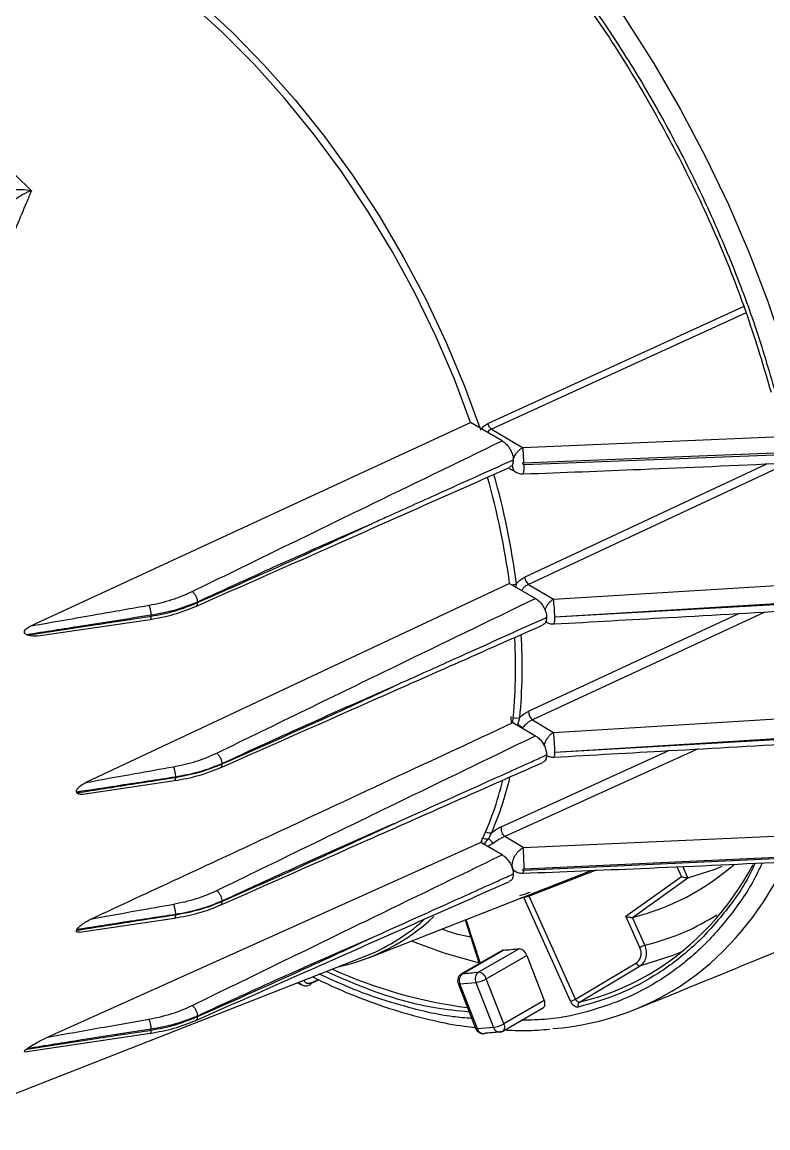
# Model space of a CAD drawing. Extents: x 2 to 136, y 1 to 99.
# Drawn here: x 8.826 to 11.686, y 6.844 to 11.088 of the extents above; entities that cross this region are included whole.
import ezdxf

# ---------------------------------------------------------------- set-up
doc = ezdxf.new("R2010")
doc.units = 0
doc.header["$MEASUREMENT"] = 0
doc.layers.add('OBJECT', color=7, linetype='CONTINUOUS')

msp = doc.modelspace()

# ---------------------------------------------------------------- linework, layer by layer
at = {"layer": 'OBJECT'}
for p, q in [((10.6125, 9.548), (11.5928, 9.9966)), ((11.6022, 9.9724), (10.6261, 9.5264)), ((8.8588, 8.7706), (10.5458, 9.5511)), ((10.6669, 9.4812), (10.5458, 9.5511)), ((10.6261, 9.5264), (10.7454, 9.4552)), ((10.7454, 9.4552), (11.7396, 9.4974)), ((10.7454, 9.4552), (10.7454, 9.4551)), ((10.7487, 9.3968), (11.7436, 9.436)), ((10.7507, 9.3903), (11.7454, 9.4285)), ((10.7095, 9.4077), (10.7095, 9.4075)), ((10.7531, 8.9582), (11.6822, 9.3927)), ((11.7616, 9.3948), (10.7682, 8.9303)), ((10.6904, 9.377), (10.7206, 9.3604)), ((10.6956, 8.9339), (9.0706, 8.1699)), ((10.6956, 8.9339), (10.7947, 8.8766)), ((10.721, 8.9192), (10.7221, 8.9332)), ((10.7682, 8.9303), (10.8634, 8.8735)), ((10.8634, 8.8735), (11.8322, 8.9326)), ((9.4982, 8.8624), (9.4982, 8.8601)), ((10.8686, 8.8056), (11.8375, 8.8638)), ((11.838, 8.859), (10.8687, 8.805)), ((8.8862, 8.7327), (9.3168, 8.796)), ((9.3197, 8.8118), (9.3197, 8.808)), ((10.7681, 8.4434), (11.5752, 8.8184)), ((11.6739, 8.8241), (10.7834, 8.41)), ((10.8383, 8.7847), (10.8337, 8.7879)), ((10.8339, 8.787), (10.8381, 8.7847)), ((10.8374, 8.8031), (10.8374, 8.8029)), ((10.7272, 8.3914), (10.7349, 8.4197)), ((10.7834, 8.41), (10.8635, 8.3622)), ((10.8635, 8.3622), (11.8326, 8.4211)), ((10.7076, 8.3995), (10.7947, 8.3491)), ((11.8375, 8.3412), (10.8686, 8.2853)), ((10.8687, 8.2859), (11.838, 8.3456)), ((10.6632, 8.0002), (11.3066, 8.2921)), ((11.4182, 8.2985), (10.6774, 7.9621)), ((9.5921, 8.2419), (9.5921, 8.2408)), ((10.8374, 8.2754), (10.8374, 8.2756)), ((9.059, 8.1247), (9.4107, 8.1771)), ((9.4137, 8.1905), (9.4137, 8.1895)), ((10.5852, 7.9394), (8.9237, 7.1925)), ((10.6669, 7.8922), (10.5852, 7.9394)), ((10.5877, 7.9379), (10.5916, 7.957)), ((10.614, 7.9538), (10.6275, 7.9784)), ((10.7473, 7.9203), (10.6774, 7.9621)), ((10.7473, 7.9203), (11.7412, 7.9645)), ((11.7436, 7.8775), (10.7485, 7.8324)), ((11.7454, 7.8829), (10.7507, 7.8367)), ((10.1575, 7.4985), (11.0086, 7.8322)), ((10.704, 7.8161), (10.7095, 7.8185)), ((10.7075, 7.8339), (10.7208, 7.8266)), ((10.7095, 7.8185), (10.7095, 7.8187)), ((11.0273, 7.833), (10.7709, 7.733)), ((11.3545, 7.8088), (11.3376, 7.8463)), ((11.3791, 7.8043), (11.3598, 7.8473)), ((11.1416, 7.6566), (11.3545, 7.8088)), ((11.1665, 7.6522), (11.3794, 7.8044)), ((11.3794, 7.8044), (11.3791, 7.8043)), ((10.7504, 7.7283), (10.7389, 7.7265)), ((10.7492, 7.7305), (10.7504, 7.7283)), ((10.9291, 7.3304), (10.7504, 7.7283)), ((10.9481, 7.3384), (10.7709, 7.733)), ((9.5921, 7.7133), (9.5921, 7.7144)), ((9.0451, 7.5951), (9.4107, 7.6496)), ((9.4137, 7.6621), (9.4137, 7.663)), ((10.5244, 7.6424), (10.5793, 7.4748)), ((10.5272, 7.6435), (10.582, 7.4763)), ((11.1954, 7.5369), (11.1416, 7.6566)), ((11.1665, 7.6522), (11.1662, 7.6521)), ((11.2144, 7.5449), (11.1662, 7.6521)), ((10.6665, 7.5251), (10.511, 7.4353)), ((10.5157, 7.4367), (10.6713, 7.5265)), ((10.7318, 7.5319), (10.5762, 7.4421)), ((8.462, 6.844), (10.135, 7.5001)), ((10.6056, 7.4165), (10.7611, 7.5063)), ((10.7611, 7.5063), (10.8283, 7.3331)), ((10.9481, 7.3384), (11.1817, 7.478)), ((11.2183, 7.4721), (11.1964, 7.4665)), ((10.963, 7.3269), (11.1964, 7.4665)), ((9.9334, 7.3986), (9.9639, 7.4123)), ((9.9339, 7.4005), (9.9618, 7.4133)), ((10.498, 7.3985), (10.5652, 7.2253)), ((10.5047, 7.3971), (10.566, 7.4026)), ((10.5719, 7.2239), (10.5047, 7.3971)), ((10.566, 7.4026), (10.6332, 7.2294)), ((10.6727, 7.2433), (10.6056, 7.4165)), ((10.6694, 7.2157), (10.8249, 7.3055)), ((10.8283, 7.3331), (10.6727, 7.2433)), ((9.4982, 7.2711), (9.4982, 7.2734)), ((9.3197, 7.219), (9.3197, 7.2228)), ((10.5654, 7.2254), (10.5672, 7.2212)), ((10.6332, 7.2294), (10.5719, 7.2239)), ((8.8367, 7.1365), (9.3168, 7.207))]:
    msp.add_line(p, q, dxfattribs=at)
at = {"layer": 'OBJECT', "flags": 128}
for points in [[(9.9433, 12.3336), (10.0874, 12.2336), (10.2303, 12.123), (10.3712, 12.0025), (10.5094, 11.8724), (10.6443, 11.7335), (10.7753, 11.5864), (10.9018, 11.4318), (11.0232, 11.2703), (11.139, 11.1028), (11.2485, 10.93), (11.3513, 10.7528), (11.4469, 10.5718), (11.5349, 10.3881), (11.6148, 10.2023), (11.6863, 10.0155), (11.749, 9.8285), (11.8027, 9.642)], [(10.5458, 9.5511), (10.4835, 9.7177), (10.4125, 9.8833), (10.3332, 10.0467), (10.246, 10.2071), (10.1517, 10.3634), (10.0506, 10.5146), (9.9435, 10.6598), (9.8311, 10.798), (9.7139, 10.9285), (9.5929, 11.0503), (9.4687, 11.1628), (9.342, 11.2652), (9.2138, 11.3569), (9.0848, 11.4372), (8.9557, 11.5058), (8.8275, 11.5622), (8.7009, 11.606)], [(9.25, 11.3637), (9.3796, 11.2693), (9.5075, 11.164), (9.6327, 11.0486), (9.7546, 10.9238), (9.8724, 10.7903), (9.9852, 10.6491), (10.0925, 10.501), (10.1935, 10.3469), (10.2876, 10.1878), (10.3742, 10.0248), (10.4527, 9.8588), (10.5226, 9.6909), (10.5807, 9.5309)], [(7.8116, 11.071), (7.9401, 11.0404), (8.0714, 10.9951), (8.2045, 10.9354), (8.3384, 10.8619), (8.4721, 10.775), (8.6045, 10.6755), (8.7347, 10.564), (8.8617, 10.4415)], [(10.8374, 8.8031), (10.8343, 8.8017), (10.8319, 8.8005)], [(10.7272, 8.3914), (10.7243, 8.3907), (10.7232, 8.3904)], [(11.3794, 7.8044), (11.4833, 7.8372), (11.5111, 7.8482)], [(10.318, 7.5614), (10.4435, 7.5159), (10.5784, 7.4776)], [(10.6713, 7.5265), (10.6678, 7.5257), (10.6665, 7.5251)], [(11.3556, 7.5198), (11.3178, 7.5044), (11.2183, 7.4721)], [(10.5109, 7.4353), (10.5122, 7.4359), (10.5157, 7.4367)], [(10.5047, 7.3971), (10.5016, 7.397), (10.4993, 7.3974), (10.4981, 7.3982), (10.498, 7.3985)], [(10.8249, 7.3055), (10.8269, 7.307), (10.8291, 7.3098), (10.8305, 7.3135), (10.8311, 7.3178), (10.831, 7.3226), (10.83, 7.3278), (10.8283, 7.3331)], [(10.5652, 7.2253), (10.5653, 7.2251), (10.5665, 7.2242), (10.5687, 7.2238), (10.5719, 7.2239)], [(10.6727, 7.2433), (10.6744, 7.238), (10.6754, 7.2328), (10.6755, 7.228), (10.6749, 7.2237), (10.6735, 7.22), (10.6714, 7.2172), (10.6694, 7.2157)], [(10.5949, 7.2062), (10.5991, 7.2069), (10.6034, 7.2088)], [(10.6653, 7.2143), (10.661, 7.2125), (10.6578, 7.2118)]]:
    msp.add_lwpolyline(points, dxfattribs=at)
at = {"layer": 'OBJECT'}
for centre, radius, start, end in [((10.6509, 9.3772), 0.1006, 346.9405, 7.4854), ((7.6529, 8.5161), 3.0712, 7.818, 15.5811), ((7.6798, 8.524), 3.0696, 7.6614, 15.6555), ((10.7974, 8.9642), 0.0447, 187.7073, 229.2907), ((10.7022, 8.9773), 0.0483, 272.1847, 294.2793), ((10.3507, 8.7997), 0.5179, 0.6564, 8.1948), ((10.8159, 8.7962), 0.0535, 340.4959, 9.4051), ((8.6005, 8.6113), 2.1177, 354.2585, 3.0262), ((8.599, 8.6158), 2.1448, 354.755, 3.2513), ((10.7215, 8.4533), 0.0362, 250.7148, 291.7236), ((10.8117, 8.4432), 0.0436, 179.7194, 229.5404), ((10.6732, 8.2942), 0.1112, 49.76, 60.9517), ((10.3479, 8.2884), 0.5209, 359.7271, 8.1509), ((10.8361, 8.2802), 0.033, 336.6542, 8.9238), ((9.4307, 8.48), 1.2748, 334.9054, 346.3104), ((9.4131, 8.4952), 1.3197, 336.9488, 346.5742), ((10.6178, 8.0057), 0.029, 240.9132, 289.5658), ((10.7035, 7.9936), 0.0409, 170.6275, 230.212), ((10.6081, 7.9931), 0.0398, 247.7538, 278.5095), ((10.5661, 7.8883), 0.0812, 35.6015, 53.8204), ((9.9906, 7.8482), 0.7602, 359.1328, 5.4433), ((10.9487, 8.5455), 0.9195, 283.7028, 311.3755), ((10.684, 8.3494), 1.0668, 301.8072, 332.3732), ((10.6878, 8.3559), 1.1738, 308.0178, 335.0356), ((10.7933, 7.7406), 0.0236, 184.8995, 198.7454), ((9.8683, 8.2319), 0.7883, 282.4018, 312.9394), ((9.852, 8.2222), 0.7755, 291.4046, 311.4728), ((10.6066, 8.5913), 1.0668, 273.4766, 276.7422), ((10.7272, 7.497), 0.0352, 15.1926, 82.4241), ((11.2372, 7.4637), 0.0843, 105.7214, 119.7685), ((11.1975, 7.4831), 0.0166, 197.5508, 266.217), ((10.7723, 9.1235), 1.8333, 245.6377, 262.5302), ((10.535, 7.41), 0.0329, 125.9471, 203.143), ((10.451, 8.5015), 1.0668, 273.4766, 276.7422), ((10.5952, 7.4161), 0.0322, 126.0933, 204.8037), ((10.5716, 7.4072), 0.0352, 15.1926, 82.4241), ((10.7814, 8.2731), 1.0512, 274.3397, 306.7761), ((10.7349, 8.2887), 0.9885, 283.3454, 301.1538), ((9.9254, 7.4008), 0.00858, 298.2067, 358.0418), ((10.5485, 7.5157), 0.1145, 278.7777, 299.8913), ((10.9063, 7.4116), 0.0843, 285.7217, 299.7682), ((10.9724, 7.3146), 0.0155, 127.3348, 207.8951), ((10.5949, 7.23), 0.0237, 194.735, 270.1327), ((10.6157, 7.3426), 0.1145, 278.7777, 299.8913), ((10.6571, 7.237), 0.0251, 197.5417, 271.4628), ((10.5304, 8.3744), 1.1679, 273.5854, 276.6335)]:
    msp.add_arc(centre, radius, start, end, dxfattribs=at)
for centre, major_axis, start_param, end_param in [((6.081, 7.5144), (3.3577, 0.6226), 0.533221, 0.534349), ((5.8174, 7.37), (3.2718, 0.6067), 0.120597, 0.122548), ((5.8174, 7.37), (3.2718, 0.6067), 6.012015, 6.013966), ((6.081, 7.5144), (3.3577, 0.6226), 5.600214, 5.601342)]:
    msp.add_ellipse(centre, major_axis=major_axis, ratio=0.401488, start_param=start_param, end_param=end_param, dxfattribs=at)
for points, knots in [([(9.9077, 12.2619), (9.9714, 12.2181), (10.0997, 12.1299), (10.2904, 11.9723), (10.4799, 11.7952), (10.6654, 11.5981), (10.8443, 11.3833), (11.0136, 11.154), (11.171, 10.9131), (11.3143, 10.6639), (11.4418, 10.4105), (11.5518, 10.1564), (11.6455, 9.9047), (11.6937, 9.7388), (11.7176, 9.6566)], [0, 0, 0, 0, 0.0803207, 0.16194, 0.244772, 0.3293776, 0.4144874, 0.5, 0.5855181, 0.670628, 0.755228, 0.8380655, 0.919682, 1, 1, 1, 1]), ([(10.8333, 11.3686), (10.8971, 11.284), (11.0252, 11.114), (11.199, 10.8392), (11.3567, 10.5532), (11.494, 10.2593), (11.6108, 9.9627), (11.6692, 9.7661), (11.6982, 9.6681)], [0, 0, 0, 0, 0.165461, 0.332207, 0.5, 0.667784, 0.834534, 1, 1, 1, 1]), ([(8.8617, 10.4415), (8.8552, 10.4263), (8.836, 10.3811), (8.7662, 10.2143), (8.6535, 9.9332), (8.5065, 9.5413), (8.4142, 9.2613), (8.3681, 9.1213)], [0, 0, 0, 0, 0.037504, 0.111461, 0.407416, 0.703808, 1, 1, 1, 1]), ([(8.7622, 10.4304), (8.7644, 10.4326), (8.7691, 10.4375), (8.7797, 10.4416), (8.7967, 10.4456), (8.8237, 10.4472), (8.8483, 10.4442), (8.8615, 10.4415), (8.8617, 10.4415)], [0, 0, 0, 0, 0.125199, 0.269787, 0.35945, 0.646929, 0.996074, 1, 1, 1, 1]), ([(8.8617, 10.4415), (8.8615, 10.4414), (8.85, 10.437), (8.8284, 10.427), (8.8045, 10.4117), (8.7896, 10.3994), (8.7802, 10.3902), (8.7761, 10.3836), (8.7741, 10.3805)], [0, 0, 0, 0, 0.0039787, 0.3545043, 0.6418804, 0.732153, 0.8751845, 1, 1, 1, 1]), ([(10.5836, 9.5222), (10.5877, 9.5277), (10.5958, 9.5387), (10.6069, 9.5449), (10.6125, 9.548)], [0, 0, 0, 0, 0.498431, 1, 1, 1, 1]), ([(10.6261, 9.5264), (10.6226, 9.5247), (10.6166, 9.5217), (10.6121, 9.5163), (10.6101, 9.5139)], [0, 0, 0, 0, 0.5705, 1, 1, 1, 1]), ([(10.6261, 9.5264), (10.6247, 9.5276), (10.6219, 9.5301), (10.618, 9.5354), (10.6147, 9.5416), (10.6132, 9.5459), (10.6125, 9.548)], [0, 0, 0, 0, 0.245159, 0.499986, 0.754817, 1, 1, 1, 1]), ([(9.4781, 8.9028), (9.6997, 9.011), (10.0956, 9.2041), (10.4923, 9.3965), (10.6669, 9.4812)], [0, 0, 0, 0, 0.560008, 1, 1, 1, 1]), ([(10.6669, 9.4812), (10.6717, 9.4779), (10.6814, 9.4712), (10.6942, 9.4552), (10.7039, 9.4371), (10.7088, 9.4205), (10.7093, 9.4113), (10.7095, 9.4077)], [0, 0, 0, 0, 0.217203, 0.434333, 0.650165, 0.864389, 1, 1, 1, 1]), ([(10.7086, 9.4074), (10.711, 9.4139), (10.7158, 9.4265), (10.7268, 9.4406), (10.7368, 9.4499), (10.7425, 9.4533), (10.7454, 9.4551)], [0, 0, 0, 0, 0.327569, 0.64186, 0.815611, 1, 1, 1, 1]), ([(10.7454, 9.4551), (10.7458, 9.4507), (10.7466, 9.4422), (10.7476, 9.4255), (10.7483, 9.41), (10.7486, 9.4009), (10.7487, 9.3968)], [0, 0, 0, 0, 0.295101, 0.569756, 0.806961, 1, 1, 1, 1]), ([(10.704, 9.4051), (10.7036, 9.4049), (10.6092, 9.3623), (10.4475, 9.2895), (10.2695, 9.2091), (10.185, 9.171), (10.1676, 9.1632), (10.1671, 9.1629)], [0, 0, 0, 0, 0.002464, 0.527441, 0.903158, 0.997088, 1, 1, 1, 1]), ([(10.7095, 9.4075), (10.7091, 9.4029), (10.7083, 9.3932), (10.7029, 9.3833), (10.697, 9.3808), (10.6947, 9.3798)], [0, 0, 0, 0, 0.34784, 0.742005, 1, 1, 1, 1]), ([(10.7095, 9.4077), (10.7085, 9.4072), (10.7067, 9.4063), (10.7048, 9.4055), (10.704, 9.4051)], [0, 0, 0, 0, 0.559993, 1, 1, 1, 1]), ([(10.704, 9.4051), (10.7051, 9.4055), (10.7069, 9.4063), (10.7087, 9.4071), (10.7095, 9.4075)], [0, 0, 0, 0, 0.5599937, 1, 1, 1, 1]), ([(10.7056, 9.3878), (10.7063, 9.3824), (10.7074, 9.3738), (10.7122, 9.3667), (10.7154, 9.3636), (10.7173, 9.3623), (10.7183, 9.3617), (10.7188, 9.3614), (10.7189, 9.3613)], [0, 0, 0, 0, 0.464823, 0.730673, 0.871917, 0.944596, 0.981447, 1, 1, 1, 1]), ([(10.7487, 9.3968), (10.7482, 9.3968), (10.7474, 9.3967), (10.7464, 9.3962), (10.7459, 9.3957), (10.7455, 9.3951), (10.7453, 9.3944), (10.7453, 9.3936), (10.7457, 9.3927), (10.7464, 9.3917), (10.7477, 9.3909), (10.7491, 9.3904), (10.7502, 9.3904), (10.7507, 9.3903)], [0, 0, 0, 0, 0.13574, 0.194591, 0.250843, 0.311563, 0.37511, 0.438068, 0.500883, 0.619799, 0.750938, 0.873701, 1, 1, 1, 1]), ([(10.7492, 9.3542), (10.8992, 9.3599), (11.2308, 9.3726), (11.5621, 9.3873), (11.7435, 9.3954)], [0, 0, 0, 0, 0.452475, 1, 1, 1, 1]), ([(9.4916, 8.8454), (9.6745, 8.9264), (10.0759, 9.1041), (10.4768, 9.2821), (10.695, 9.379)], [0, 0, 0, 0, 0.455752, 1, 1, 1, 1]), ([(10.7188, 9.3614), (10.721, 9.3603), (10.7255, 9.3581), (10.733, 9.3558), (10.7411, 9.3543), (10.7464, 9.3542), (10.7492, 9.3542)], [0, 0, 0, 0, 0.247422, 0.487124, 0.732383, 1, 1, 1, 1]), ([(10.1671, 9.1629), (10.0422, 9.1081), (9.8192, 9.0103), (9.5963, 8.9076), (9.4982, 8.8624)], [0, 0, 0, 0, 0.560063, 1, 1, 1, 1]), ([(9.4982, 8.8601), (9.623, 8.9154), (9.846, 9.0142), (10.069, 9.1175), (10.1671, 9.1629)], [0, 0, 0, 0, 0.559938, 1, 1, 1, 1]), ([(10.7221, 8.9332), (10.7268, 8.9385), (10.7362, 8.949), (10.7474, 8.9551), (10.7531, 8.9582)], [0, 0, 0, 0, 0.500343, 1, 1, 1, 1]), ([(10.7682, 8.9303), (10.7648, 8.9286), (10.758, 8.9252), (10.7488, 8.9172), (10.7441, 8.9105), (10.7417, 8.9072)], [0, 0, 0, 0, 0.341131, 0.672052, 1, 1, 1, 1]), ([(9.3121, 8.85), (9.3421, 8.8564), (9.4018, 8.8692), (9.4527, 8.8916), (9.4781, 8.9028)], [0, 0, 0, 0, 0.501102, 1, 1, 1, 1]), ([(9.4781, 8.9028), (9.4805, 8.9007), (9.4844, 8.8973), (9.489, 8.8907), (9.4922, 8.885), (9.4948, 8.879), (9.4974, 8.8711), (9.4978, 8.8658), (9.4982, 8.8624)], [0, 0, 0, 0, 0.239487, 0.368379, 0.5, 0.631622, 0.760513, 1, 1, 1, 1]), ([(9.572, 8.2824), (9.8, 8.3935), (10.2072, 8.5919), (10.6152, 8.7896), (10.7947, 8.8766)], [0, 0, 0, 0, 0.560008, 1, 1, 1, 1]), ([(10.7947, 8.8766), (10.7996, 8.8733), (10.8092, 8.8666), (10.8221, 8.8506), (10.8317, 8.8325), (10.8367, 8.8159), (10.8372, 8.8067), (10.8374, 8.8031)], [0, 0, 0, 0, 0.217202, 0.434334, 0.650167, 0.86439, 1, 1, 1, 1]), ([(10.8313, 8.8316), (10.8325, 8.8351), (10.8347, 8.8418), (10.8405, 8.8513), (10.8471, 8.8599), (10.8549, 8.8678), (10.8605, 8.8716), (10.8634, 8.8735)], [0, 0, 0, 0, 0.199759, 0.385813, 0.581211, 0.78594, 1, 1, 1, 1]), ([(8.8588, 8.7706), (8.9434, 8.7856), (9.0944, 8.8123), (9.2456, 8.8385), (9.3121, 8.85)], [0, 0, 0, 0, 0.560013, 1, 1, 1, 1]), ([(9.3121, 8.85), (9.3131, 8.8477), (9.3145, 8.8442), (9.3162, 8.8378), (9.3174, 8.8324), (9.3184, 8.8267), (9.3194, 8.8195), (9.3196, 8.8148), (9.3197, 8.8118)], [0, 0, 0, 0, 0.239573, 0.368438, 0.5, 0.631561, 0.760421, 1, 1, 1, 1]), ([(9.3164, 8.7959), (9.3477, 8.8016), (9.4102, 8.8129), (9.4642, 8.8345), (9.4912, 8.8452)], [0, 0, 0, 0, 0.499768, 1, 1, 1, 1]), ([(9.4982, 8.8624), (9.4707, 8.8513), (9.4157, 8.8292), (9.3517, 8.8176), (9.3197, 8.8118)], [0, 0, 0, 0, 0.499959, 1, 1, 1, 1]), ([(9.3197, 8.808), (9.3517, 8.8141), (9.4157, 8.8263), (9.4707, 8.8488), (9.4982, 8.8601)], [0, 0, 0, 0, 0.500041, 1, 1, 1, 1]), ([(9.4982, 8.8601), (9.4978, 8.8569), (9.4974, 8.8521), (9.4948, 8.8479), (9.493, 8.846), (9.4917, 8.8456), (9.4915, 8.8455)], [0, 0, 0, 0, 0.457536, 0.703791, 0.955244, 1, 1, 1, 1]), ([(10.8664, 8.7783), (11.0126, 8.7866), (11.3356, 8.8048), (11.6587, 8.8232), (11.8356, 8.8333)], [0, 0, 0, 0, 0.452472, 1, 1, 1, 1]), ([(9.3197, 8.8118), (9.2308, 8.7977), (9.072, 8.7727), (8.9132, 8.7477), (8.8434, 8.7368)], [0, 0, 0, 0, 0.559998, 1, 1, 1, 1]), ([(8.8455, 8.7358), (8.9341, 8.7493), (9.0921, 8.7732), (9.2502, 8.7974), (9.3197, 8.808)], [0, 0, 0, 0, 0.559997, 1, 1, 1, 1]), ([(9.3197, 8.808), (9.3196, 8.8053), (9.3194, 8.8012), (9.3184, 8.7979), (9.3176, 8.7964), (9.317, 8.7962), (9.3168, 8.7961)], [0, 0, 0, 0, 0.428103, 0.658373, 0.893458, 1, 1, 1, 1]), ([(10.8319, 8.8005), (10.8315, 8.8003), (10.7223, 8.7511), (10.5458, 8.6715), (10.353, 8.5845), (10.2684, 8.5464), (10.2511, 8.5386), (10.2505, 8.5383)], [0, 0, 0, 0, 0.002274, 0.563506, 0.91051, 0.997261, 1, 1, 1, 1]), ([(10.8374, 8.8029), (10.837, 8.7983), (10.8362, 8.7886), (10.8308, 8.7787), (10.8249, 8.7762), (10.8225, 8.7752)], [0, 0, 0, 0, 0.347845, 0.742003, 1, 1, 1, 1]), ([(10.8319, 8.8005), (10.8329, 8.801), (10.8348, 8.8018), (10.8366, 8.8026), (10.8374, 8.8029)], [0, 0, 0, 0, 0.560052, 1, 1, 1, 1]), ([(10.8687, 8.805), (10.8686, 8.805), (10.8685, 8.805), (10.8684, 8.805), (10.8683, 8.8051), (10.8682, 8.8051), (10.8682, 8.8052), (10.8682, 8.8053), (10.8682, 8.8054), (10.8682, 8.8054), (10.8683, 8.8055), (10.8684, 8.8055), (10.8685, 8.8056), (10.8686, 8.8056), (10.8686, 8.8056)], [0, 0, 0, 0, 0.14846, 0.270216, 0.325866, 0.380992, 0.499258, 0.560332, 0.615032, 0.666467, 0.718978, 0.77612, 0.84064, 1, 1, 1, 1]), ([(8.8434, 8.7368), (8.8418, 8.7376), (8.8391, 8.7389), (8.8362, 8.7417), (8.8347, 8.7446), (8.8342, 8.7474), (8.8347, 8.7506), (8.8367, 8.7548), (8.8442, 8.7632), (8.8525, 8.7674), (8.8588, 8.7706)], [0, 0, 0, 0, 0.113357, 0.188715, 0.241995, 0.295661, 0.342487, 0.417956, 0.560436, 1, 1, 1, 1]), ([(9.5855, 8.2262), (9.7736, 8.3094), (10.1863, 8.492), (10.5985, 8.6749), (10.8229, 8.7745)], [0, 0, 0, 0, 0.455736, 1, 1, 1, 1]), ([(10.8382, 8.7846), (10.8406, 8.7835), (10.8452, 8.7813), (10.8527, 8.7792), (10.8602, 8.7781), (10.8646, 8.7784), (10.8668, 8.7786)], [0, 0, 0, 0, 0.255132, 0.495449, 0.73852, 1, 1, 1, 1]), ([(8.8862, 8.7326), (8.8796, 8.7319), (8.8659, 8.7305), (8.8525, 8.734), (8.8455, 8.7358)], [0, 0, 0, 0, 0.4813749, 1, 1, 1, 1]), ([(11.1756, 7.2986), (11.3618, 7.3741), (11.7495, 7.5311), (12.3343, 7.7844), (12.9306, 8.0553), (13.5084, 8.3303), (13.8848, 8.5205), (14.0659, 8.612)], [0, 0, 0, 0, 0.1902424, 0.3962076, 0.6023972, 0.8087754, 1, 1, 1, 1]), ([(10.2505, 8.5383), (10.1276, 8.4843), (9.9082, 8.3877), (9.6887, 8.2865), (9.5921, 8.2419)], [0, 0, 0, 0, 0.560059, 1, 1, 1, 1]), ([(9.5921, 8.2408), (9.715, 8.2952), (9.9345, 8.3923), (10.154, 8.4937), (10.2505, 8.5383)], [0, 0, 0, 0, 0.559941, 1, 1, 1, 1]), ([(10.7039, 8.3984), (10.7033, 8.4013), (10.7014, 8.41), (10.7017, 8.4177), (10.7019, 8.4229)], [0, 0, 0, 0, 0.32838, 1, 1, 1, 1]), ([(10.7349, 8.4197), (10.7402, 8.4246), (10.7508, 8.4343), (10.7624, 8.4404), (10.7681, 8.4434)], [0, 0, 0, 0, 0.500466, 1, 1, 1, 1]), ([(10.7834, 8.41), (10.7801, 8.4085), (10.773, 8.4052), (10.7635, 8.3983), (10.7536, 8.3897), (10.7483, 8.3831), (10.745, 8.3791)], [0, 0, 0, 0, 0.233726, 0.500421, 0.69251, 1, 1, 1, 1]), ([(9.0897, 7.6457), (9.3149, 7.7505), (9.8543, 8.0016), (10.3935, 8.253), (10.7076, 8.3995)], [0, 0, 0, 0, 0.417435, 1, 1, 1, 1]), ([(10.828, 8.3109), (10.8296, 8.3164), (10.8322, 8.3252), (10.8387, 8.3372), (10.8455, 8.3468), (10.8539, 8.3558), (10.8602, 8.36), (10.8635, 8.3622)], [0, 0, 0, 0, 0.270024, 0.430388, 0.605515, 0.795389, 1, 1, 1, 1]), ([(9.572, 7.7549), (9.8, 7.866), (10.2072, 8.0644), (10.6152, 8.2621), (10.7947, 8.3491)], [0, 0, 0, 0, 0.560008, 1, 1, 1, 1]), ([(10.7947, 8.3491), (10.7989, 8.3463), (10.8079, 8.3402), (10.8205, 8.3255), (10.8306, 8.3076), (10.8365, 8.2901), (10.8371, 8.28), (10.8374, 8.2756)], [0, 0, 0, 0, 0.1876001, 0.4047628, 0.6207737, 0.8351753, 1, 1, 1, 1]), ([(10.8663, 8.2671), (11.0125, 8.2754), (11.3355, 8.2937), (11.6584, 8.3122), (11.8352, 8.3223)], [0, 0, 0, 0, 0.452489, 1, 1, 1, 1]), ([(9.4058, 8.2301), (9.4357, 8.2364), (9.4955, 8.249), (9.5465, 8.2713), (9.572, 8.2824)], [0, 0, 0, 0, 0.5007266, 1, 1, 1, 1]), ([(9.572, 8.2824), (9.5745, 8.2802), (9.5783, 8.2768), (9.583, 8.2702), (9.5862, 8.2646), (9.5888, 8.2585), (9.5913, 8.2507), (9.5918, 8.2454), (9.5921, 8.2419)], [0, 0, 0, 0, 0.239486, 0.36838, 0.499997, 0.631619, 0.760514, 1, 1, 1, 1]), ([(10.8686, 8.2853), (10.8686, 8.2853), (10.8685, 8.2853), (10.8684, 8.2854), (10.8683, 8.2854), (10.8683, 8.2854), (10.8682, 8.2855), (10.8682, 8.2855), (10.8682, 8.2856), (10.8682, 8.2857), (10.8683, 8.2858), (10.8684, 8.2858), (10.8685, 8.2859), (10.8686, 8.2859), (10.8687, 8.2859)], [0, 0, 0, 0, 0.156114, 0.220098, 0.277037, 0.329652, 0.38159, 0.436517, 0.497311, 0.615066, 0.669946, 0.725272, 0.848175, 1, 1, 1, 1]), ([(9.5921, 8.2419), (9.5646, 8.2307), (9.5096, 8.2084), (9.4457, 8.1964), (9.4137, 8.1905)], [0, 0, 0, 0, 0.499957, 1, 1, 1, 1]), ([(9.4137, 8.1895), (9.4457, 8.1955), (9.5096, 8.2075), (9.5646, 8.2297), (9.5921, 8.2408)], [0, 0, 0, 0, 0.500043, 1, 1, 1, 1]), ([(9.5855, 7.6987), (9.7736, 7.7819), (10.1863, 7.9645), (10.5985, 8.1474), (10.8229, 8.247)], [0, 0, 0, 0, 0.455742, 1, 1, 1, 1]), ([(9.5921, 8.2408), (9.5918, 8.2377), (9.5913, 8.2329), (9.5887, 8.2287), (9.587, 8.2267), (9.5857, 8.2263), (9.5855, 8.2263)], [0, 0, 0, 0, 0.457534, 0.703778, 0.95524, 1, 1, 1, 1]), ([(10.2505, 8.0108), (10.2511, 8.0111), (10.3604, 8.0604), (10.5368, 8.14), (10.7297, 8.227), (10.8142, 8.2651), (10.8315, 8.2729), (10.8319, 8.273)], [0, 0, 0, 0, 0.002739, 0.563972, 0.910976, 0.997726, 1, 1, 1, 1]), ([(10.8374, 8.2754), (10.8369, 8.2703), (10.8359, 8.26), (10.8301, 8.2505), (10.8245, 8.2485), (10.8225, 8.2478)], [0, 0, 0, 0, 0.3944145, 0.7888389, 1, 1, 1, 1]), ([(10.8374, 8.2756), (10.8364, 8.2751), (10.8345, 8.2743), (10.8327, 8.2734), (10.8319, 8.273)], [0, 0, 0, 0, 0.559971, 1, 1, 1, 1]), ([(10.8319, 8.273), (10.8329, 8.2735), (10.8348, 8.2743), (10.8366, 8.2751), (10.8374, 8.2754)], [0, 0, 0, 0, 0.560052, 1, 1, 1, 1]), ([(10.838, 8.2735), (10.8405, 8.2723), (10.8453, 8.27), (10.8532, 8.268), (10.8606, 8.2669), (10.8646, 8.2671), (10.8666, 8.2672)], [0, 0, 0, 0, 0.282371, 0.530465, 0.762838, 1, 1, 1, 1]), ([(9.0706, 8.1699), (9.133, 8.1814), (9.2446, 8.2018), (9.3566, 8.2215), (9.4058, 8.2301)], [0, 0, 0, 0, 0.560034, 1, 1, 1, 1]), ([(9.4058, 8.2301), (9.4068, 8.2278), (9.4082, 8.2241), (9.41, 8.2174), (9.4113, 8.2118), (9.4123, 8.206), (9.4133, 8.1985), (9.4136, 8.1936), (9.4137, 8.1905)], [0, 0, 0, 0, 0.239579, 0.368437, 0.5, 0.631566, 0.760425, 1, 1, 1, 1]), ([(9.4103, 8.177), (9.4415, 8.1826), (9.5041, 8.1939), (9.5581, 8.2153), (9.5851, 8.226)], [0, 0, 0, 0, 0.499545, 1, 1, 1, 1]), ([(9.0349, 8.1327), (9.0346, 8.1335), (9.034, 8.1351), (9.0341, 8.1382), (9.0354, 8.1422), (9.0392, 8.1481), (9.0506, 8.1595), (9.0621, 8.1655), (9.0706, 8.1699)], [0, 0, 0, 0, 0.0523822, 0.1049407, 0.1663872, 0.2631577, 0.4574225, 1, 1, 1, 1]), ([(9.4137, 8.1905), (9.343, 8.1797), (9.2167, 8.1605), (9.0905, 8.1412), (9.0349, 8.1327)], [0, 0, 0, 0, 0.560003, 1, 1, 1, 1]), ([(9.0362, 8.1303), (9.1067, 8.1414), (9.2325, 8.1612), (9.3583, 8.1809), (9.4137, 8.1895)], [0, 0, 0, 0, 0.560005, 1, 1, 1, 1]), ([(9.4137, 8.1895), (9.4136, 8.1868), (9.4133, 8.1825), (9.4123, 8.1791), (9.4115, 8.1775), (9.4109, 8.1773), (9.4107, 8.1773)], [0, 0, 0, 0, 0.428171, 0.658463, 0.893592, 1, 1, 1, 1]), ([(9.059, 8.1246), (9.0583, 8.1245), (9.0525, 8.1234), (9.0452, 8.1241), (9.0384, 8.1271), (9.0368, 8.1294), (9.0362, 8.1303)], [0, 0, 0, 0, 0.08023, 0.672511, 0.866453, 1, 1, 1, 1]), ([(10.2505, 8.0108), (10.1276, 7.9568), (9.9082, 7.8602), (9.6887, 7.759), (9.5921, 7.7144)], [0, 0, 0, 0, 0.560059, 1, 1, 1, 1]), ([(9.5921, 7.7133), (9.715, 7.7677), (9.9345, 7.8648), (10.154, 7.9662), (10.2505, 8.0108)], [0, 0, 0, 0, 0.559941, 1, 1, 1, 1]), ([(10.6275, 7.9784), (10.6334, 7.9827), (10.6453, 7.9914), (10.6572, 7.9973), (10.6632, 8.0002)], [0, 0, 0, 0, 0.500681, 1, 1, 1, 1]), ([(10.5982, 7.9319), (10.602, 7.9379), (10.6062, 7.9446), (10.6133, 7.9529), (10.614, 7.9538)], [0, 0, 0, 0, 0.9001747, 1, 1, 1, 1]), ([(10.6774, 7.9621), (10.6737, 7.9605), (10.666, 7.9572), (10.6501, 7.9484), (10.6392, 7.9406), (10.6321, 7.9355)], [0, 0, 0, 0, 0.2417113, 0.5011668, 1, 1, 1, 1]), ([(10.6321, 7.9355), (10.6258, 7.9318), (10.6184, 7.9274), (10.6126, 7.9245), (10.6117, 7.9241)], [0, 0, 0, 0, 0.853646, 1, 1, 1, 1]), ([(10.7177, 7.8286), (10.7174, 7.8287), (10.7128, 7.8296), (10.7076, 7.8383), (10.7045, 7.8536), (10.7082, 7.873), (10.7176, 7.8923), (10.7313, 7.9097), (10.742, 7.9168), (10.7473, 7.9203)], [0, 0, 0, 0, 0.010388, 0.175104, 0.341093, 0.508363, 0.670751, 0.835427, 1, 1, 1, 1]), ([(9.4781, 7.3139), (9.6997, 7.422), (10.0956, 7.6151), (10.4923, 7.8075), (10.6669, 7.8922)], [0, 0, 0, 0, 0.560008, 1, 1, 1, 1]), ([(10.6669, 7.8922), (10.671, 7.8894), (10.68, 7.8833), (10.6926, 7.8686), (10.7027, 7.8507), (10.7086, 7.8332), (10.7092, 7.8231), (10.7095, 7.8187)], [0, 0, 0, 0, 0.187598, 0.404759, 0.620773, 0.835171, 1, 1, 1, 1]), ([(11.6637, 7.861), (11.6568, 7.8458), (11.6249, 7.7756), (11.5512, 7.6681), (11.4419, 7.5403), (11.3143, 7.4343), (11.171, 7.3503), (11.0133, 7.2921), (10.8696, 7.2601), (10.7751, 7.2579), (10.7411, 7.2571)], [0, 0, 0, 0, 0.039439, 0.181109, 0.324884, 0.471738, 0.619467, 0.767895, 0.916333, 1, 1, 1, 1]), ([(10.7472, 7.8215), (10.8973, 7.8275), (11.2291, 7.8408), (11.5605, 7.8562), (11.7419, 7.8646)], [0, 0, 0, 0, 0.4525278, 1, 1, 1, 1]), ([(11.6373, 7.8599), (11.6308, 7.8458), (11.5976, 7.7744), (11.5194, 7.666), (11.4032, 7.5374), (11.2691, 7.4347), (11.1219, 7.3548), (11.013, 7.3232), (10.9588, 7.3074)], [0, 0, 0, 0, 0.046962, 0.2374204, 0.4288322, 0.6202321, 0.8106965, 1, 1, 1, 1]), ([(10.1671, 7.5739), (10.1676, 7.5742), (10.2621, 7.6168), (10.4238, 7.6898), (10.6018, 7.77), (10.6863, 7.8081), (10.7036, 7.8159), (10.704, 7.8161)], [0, 0, 0, 0, 0.002912, 0.527889, 0.903607, 0.997536, 1, 1, 1, 1]), ([(10.7095, 7.8185), (10.709, 7.8133), (10.708, 7.8031), (10.7023, 7.7936), (10.6966, 7.7916), (10.6947, 7.7909)], [0, 0, 0, 0, 0.394419, 0.78884, 1, 1, 1, 1]), ([(10.7095, 7.8187), (10.7085, 7.8182), (10.7067, 7.8173), (10.7048, 7.8165), (10.704, 7.8161)], [0, 0, 0, 0, 0.559993, 1, 1, 1, 1]), ([(10.7174, 7.8285), (10.7202, 7.8272), (10.7255, 7.8247), (10.7341, 7.8227), (10.7419, 7.8216), (10.7459, 7.8216), (10.7478, 7.8216)], [0, 0, 0, 0, 0.3131704, 0.5694829, 0.7894647, 1, 1, 1, 1]), ([(10.7485, 7.8324), (10.748, 7.8324), (10.7472, 7.8325), (10.7463, 7.8327), (10.7458, 7.833), (10.7454, 7.8334), (10.7453, 7.8338), (10.7453, 7.8343), (10.7457, 7.8349), (10.7465, 7.8356), (10.7477, 7.8362), (10.7492, 7.8366), (10.7502, 7.8367), (10.7507, 7.8367)], [0, 0, 0, 0, 0.133104, 0.191566, 0.248259, 0.311432, 0.370763, 0.43233, 0.501556, 0.620735, 0.752086, 0.875604, 1, 1, 1, 1]), ([(10.7485, 7.8324), (10.7484, 7.8296), (10.7481, 7.824), (10.7476, 7.8208), (10.7473, 7.8217), (10.7472, 7.8218)], [0, 0, 0, 0, 0.465226, 0.954039, 1, 1, 1, 1]), ([(9.4916, 7.2564), (9.6745, 7.3374), (10.0759, 7.5151), (10.4768, 7.6931), (10.695, 7.79)], [0, 0, 0, 0, 0.4557568, 1, 1, 1, 1]), ([(11.3545, 7.8088), (11.3566, 7.808), (11.3605, 7.8067), (11.3663, 7.8053), (11.3708, 7.8045), (11.3742, 7.8042), (11.377, 7.8041), (11.3784, 7.8043), (11.3791, 7.8043)], [0, 0, 0, 0, 0.272374, 0.499457, 0.642326, 0.771708, 0.889924, 1, 1, 1, 1]), ([(9.4058, 7.7026), (9.4357, 7.7089), (9.4955, 7.7215), (9.5465, 7.7438), (9.572, 7.7549)], [0, 0, 0, 0, 0.5007266, 1, 1, 1, 1]), ([(9.572, 7.7549), (9.5745, 7.7527), (9.5783, 7.7494), (9.583, 7.7427), (9.5862, 7.7371), (9.5888, 7.731), (9.5913, 7.7232), (9.5918, 7.7179), (9.5921, 7.7144)], [0, 0, 0, 0, 0.239486, 0.368381, 0.500001, 0.631618, 0.760514, 1, 1, 1, 1]), ([(10.7351, 7.7364), (10.7377, 7.737), (10.7429, 7.7383), (10.7536, 7.7416), (10.7649, 7.7454), (10.7713, 7.7478), (10.7745, 7.749)], [0, 0, 0, 0, 0.249971, 0.499782, 0.749147, 1, 1, 1, 1]), ([(10.7709, 7.733), (10.7699, 7.7328), (10.7681, 7.7324), (10.7644, 7.7315), (10.7607, 7.7306), (10.7572, 7.7298), (10.7537, 7.729), (10.7517, 7.7286), (10.7504, 7.7283)], [0, 0, 0, 0, 0.149135, 0.282367, 0.500461, 0.63062, 0.757329, 1, 1, 1, 1]), ([(9.0897, 7.6457), (9.1486, 7.6565), (9.2538, 7.6759), (9.3594, 7.6945), (9.4058, 7.7026)], [0, 0, 0, 0, 0.560038, 1, 1, 1, 1]), ([(9.4058, 7.7026), (9.4068, 7.7003), (9.4082, 7.6966), (9.41, 7.69), (9.4113, 7.6843), (9.4123, 7.6785), (9.4133, 7.671), (9.4136, 7.6662), (9.4137, 7.663)], [0, 0, 0, 0, 0.239578, 0.368434, 0.499997, 0.631562, 0.76042, 1, 1, 1, 1]), ([(9.4103, 7.6495), (9.4415, 7.6551), (9.5041, 7.6664), (9.5581, 7.6878), (9.5851, 7.6985)], [0, 0, 0, 0, 0.499545, 1, 1, 1, 1]), ([(9.5921, 7.7144), (9.5646, 7.7033), (9.5096, 7.6809), (9.4457, 7.669), (9.4137, 7.663)], [0, 0, 0, 0, 0.499957, 1, 1, 1, 1]), ([(9.4137, 7.6621), (9.4457, 7.668), (9.5096, 7.68), (9.5646, 7.7022), (9.5921, 7.7133)], [0, 0, 0, 0, 0.500043, 1, 1, 1, 1]), ([(9.5921, 7.7133), (9.5918, 7.7102), (9.5913, 7.7054), (9.5887, 7.7012), (9.587, 7.6992), (9.5857, 7.6988), (9.5855, 7.6988)], [0, 0, 0, 0, 0.457534, 0.703787, 0.95524, 1, 1, 1, 1]), ([(9.0349, 7.6027), (9.1056, 7.6139), (9.2319, 7.6339), (9.3582, 7.6535), (9.4137, 7.6621)], [0, 0, 0, 0, 0.560013, 1, 1, 1, 1]), ([(9.4137, 7.663), (9.3432, 7.6524), (9.2174, 7.6335), (9.0916, 7.614), (9.0362, 7.6054)], [0, 0, 0, 0, 0.5600153, 1, 1, 1, 1]), ([(9.0362, 7.6054), (9.037, 7.6069), (9.0391, 7.6107), (9.0471, 7.619), (9.0642, 7.6325), (9.0796, 7.6404), (9.0897, 7.6457)], [0, 0, 0, 0, 0.0729686, 0.1943384, 0.4686987, 1, 1, 1, 1]), ([(9.4137, 7.6621), (9.4136, 7.6593), (9.4133, 7.655), (9.4123, 7.6516), (9.4115, 7.65), (9.4109, 7.6498), (9.4107, 7.6498)], [0, 0, 0, 0, 0.428168, 0.658458, 0.893585, 1, 1, 1, 1]), ([(11.1416, 7.6566), (11.1435, 7.6559), (11.1474, 7.6545), (11.1532, 7.6531), (11.1579, 7.6523), (11.1613, 7.652), (11.1642, 7.6519), (11.1655, 7.6521), (11.1662, 7.6521)], [0, 0, 0, 0, 0.249928, 0.499459, 0.642322, 0.771699, 0.889917, 1, 1, 1, 1]), ([(11.2144, 7.5449), (11.2668, 7.5599), (11.3646, 7.5879), (11.4506, 7.6383), (11.4906, 7.6618)], [0, 0, 0, 0, 0.535487, 1, 1, 1, 1]), ([(9.045, 7.5956), (9.0432, 7.5952), (9.0401, 7.5945), (9.0368, 7.5953), (9.0348, 7.5966), (9.034, 7.5986), (9.0342, 7.6007), (9.0347, 7.6021), (9.0349, 7.6027)], [0, 0, 0, 0, 0.294941, 0.481428, 0.66914, 0.79386, 0.919276, 1, 1, 1, 1]), ([(10.5463, 7.5757), (10.5136, 7.5825), (10.4771, 7.5901), (10.4394, 7.6059), (10.4355, 7.6075)], [0, 0, 0, 0, 0.898047, 1, 1, 1, 1]), ([(10.1671, 7.5739), (10.0422, 7.5192), (9.8192, 7.4213), (9.5963, 7.3186), (9.4982, 7.2734)], [0, 0, 0, 0, 0.560063, 1, 1, 1, 1]), ([(9.4982, 7.2711), (9.623, 7.3264), (9.846, 7.4252), (10.069, 7.5285), (10.1671, 7.5739)], [0, 0, 0, 0, 0.559938, 1, 1, 1, 1]), ([(11.1817, 7.478), (11.1856, 7.4811), (11.1933, 7.4873), (11.1997, 7.5027), (11.201, 7.5202), (11.1972, 7.5313), (11.1954, 7.5369)], [0, 0, 0, 0, 0.250032, 0.499876, 0.749253, 1, 1, 1, 1]), ([(11.1964, 7.4665), (11.2016, 7.4706), (11.2119, 7.4788), (11.2202, 7.4992), (11.222, 7.5225), (11.2169, 7.5373), (11.2144, 7.5449)], [0, 0, 0, 0, 0.24989, 0.499779, 0.744814, 1, 1, 1, 1]), ([(10.5501, 7.264), (10.526, 7.2659), (10.4414, 7.2723), (10.2901, 7.3093), (10.1192, 7.3633), (10.0106, 7.4137), (9.9666, 7.4341)], [0, 0, 0, 0, 0.130591, 0.458042, 0.780667, 1, 1, 1, 1]), ([(10.5406, 7.2886), (10.4969, 7.2931), (10.3792, 7.305), (10.1949, 7.3558), (10.0538, 7.4173), (9.9922, 7.4441)], [0, 0, 0, 0, 0.249367, 0.672448, 1, 1, 1, 1]), ([(10.5109, 7.4352), (10.508, 7.4331), (10.5021, 7.4289), (10.497, 7.4193), (10.4956, 7.4099), (10.4963, 7.4028), (10.4978, 7.3995), (10.4982, 7.3986)], [0, 0, 0, 0, 0.251959, 0.504833, 0.747672, 0.925614, 1, 1, 1, 1]), ([(9.883, 7.4013), (9.8874, 7.3988), (9.8926, 7.3958), (9.8978, 7.3933), (9.8986, 7.3929)], [0, 0, 0, 0, 0.839444, 1, 1, 1, 1]), ([(9.899, 7.3935), (9.898, 7.3938), (9.8933, 7.395), (9.8902, 7.3993), (9.8888, 7.4034), (9.8887, 7.4035)], [0, 0, 0, 0, 0.221279, 0.980937, 1, 1, 1, 1]), ([(9.8986, 7.3928), (9.9009, 7.3919), (9.9054, 7.39), (9.9132, 7.3893), (9.9213, 7.3902), (9.9267, 7.3922), (9.9294, 7.3933)], [0, 0, 0, 0, 0.253842, 0.505903, 0.754953, 1, 1, 1, 1]), ([(9.9339, 7.4005), (9.9301, 7.3993), (9.9225, 7.3969), (9.9137, 7.4003), (9.9087, 7.4055), (9.9081, 7.4103), (9.908, 7.4111)], [0, 0, 0, 0, 0.312947, 0.624888, 0.937229, 1, 1, 1, 1]), ([(9.9403, 7.4234), (9.9718, 7.4082), (10.0446, 7.373), (10.1581, 7.3281), (10.2805, 7.287), (10.4017, 7.2557), (10.4962, 7.2365), (10.5494, 7.2311), (10.5635, 7.2297)], [0, 0, 0, 0, 0.148659, 0.342982, 0.537857, 0.733322, 0.929452, 1, 1, 1, 1]), ([(9.3121, 7.261), (9.3421, 7.2674), (9.4018, 7.2802), (9.4527, 7.3026), (9.4781, 7.3139)], [0, 0, 0, 0, 0.501102, 1, 1, 1, 1]), ([(9.4781, 7.3139), (9.4805, 7.3117), (9.4844, 7.3083), (9.489, 7.3017), (9.4922, 7.296), (9.4948, 7.29), (9.4974, 7.2822), (9.4978, 7.2769), (9.4982, 7.2734)], [0, 0, 0, 0, 0.239487, 0.36838, 0.5, 0.631622, 0.760508, 1, 1, 1, 1]), ([(10.9588, 7.3074), (10.9563, 7.3073), (10.9513, 7.307), (10.9428, 7.3119), (10.9347, 7.3199), (10.931, 7.3269), (10.9291, 7.3304)], [0, 0, 0, 0, 0.250765, 0.500177, 0.749963, 1, 1, 1, 1]), ([(10.963, 7.3269), (10.9618, 7.3268), (10.9592, 7.3267), (10.9549, 7.3291), (10.9509, 7.3331), (10.9491, 7.3366), (10.9481, 7.3384)], [0, 0, 0, 0, 0.251115, 0.500421, 0.749961, 1, 1, 1, 1]), ([(8.9237, 7.1925), (8.9961, 7.2055), (9.1255, 7.2286), (9.2551, 7.2511), (9.3121, 7.261)], [0, 0, 0, 0, 0.560018, 1, 1, 1, 1]), ([(9.3121, 7.261), (9.3131, 7.2588), (9.3145, 7.2553), (9.3162, 7.2488), (9.3174, 7.2434), (9.3184, 7.2377), (9.3194, 7.2305), (9.3196, 7.2258), (9.3197, 7.2228)], [0, 0, 0, 0, 0.239572, 0.368437, 0.5, 0.63156, 0.760427, 1, 1, 1, 1]), ([(9.4982, 7.2734), (9.4707, 7.2623), (9.4157, 7.2402), (9.3517, 7.2286), (9.3197, 7.2228)], [0, 0, 0, 0, 0.499959, 1, 1, 1, 1]), ([(9.3197, 7.219), (9.3517, 7.2251), (9.4157, 7.2373), (9.4707, 7.2598), (9.4982, 7.2711)], [0, 0, 0, 0, 0.500041, 1, 1, 1, 1]), ([(9.4982, 7.2711), (9.4978, 7.2679), (9.4974, 7.2631), (9.4948, 7.2589), (9.493, 7.257), (9.4917, 7.2566), (9.4915, 7.2565)], [0, 0, 0, 0, 0.4575261, 0.7037816, 0.9552436, 1, 1, 1, 1]), ([(8.8434, 7.1466), (8.9323, 7.1603), (9.0911, 7.1847), (9.2499, 7.2085), (9.3197, 7.219)], [0, 0, 0, 0, 0.560009, 1, 1, 1, 1]), ([(9.3197, 7.2228), (9.2312, 7.2091), (9.0731, 7.1846), (8.9151, 7.1593), (8.8455, 7.1482)], [0, 0, 0, 0, 0.560013, 1, 1, 1, 1]), ([(9.3164, 7.2069), (9.3477, 7.2126), (9.4102, 7.2239), (9.4642, 7.2455), (9.4912, 7.2562)], [0, 0, 0, 0, 0.499768, 1, 1, 1, 1]), ([(9.3197, 7.219), (9.3196, 7.2163), (9.3194, 7.2122), (9.3184, 7.2089), (9.3176, 7.2074), (9.317, 7.2072), (9.3168, 7.2072)], [0, 0, 0, 0, 0.428107, 0.658372, 0.893452, 1, 1, 1, 1]), ([(10.5672, 7.2212), (10.5695, 7.218), (10.5729, 7.2134), (10.5802, 7.2088), (10.5871, 7.2062), (10.5925, 7.2064), (10.5949, 7.2065)], [0, 0, 0, 0, 0.3509421, 0.511915, 0.78174, 1, 1, 1, 1]), ([(10.6577, 7.212), (10.6581, 7.212), (10.662, 7.2119), (10.6664, 7.2132), (10.6692, 7.2157), (10.6694, 7.2158)], [0, 0, 0, 0, 0.089288, 0.951558, 1, 1, 1, 1]), ([(10.677, 7.2201), (10.7033, 7.2188), (10.7621, 7.2159), (10.8186, 7.2205), (10.8499, 7.223)], [0, 0, 0, 0, 0.446431, 1, 1, 1, 1]), ([(8.8455, 7.1482), (8.8523, 7.1528), (8.8735, 7.1673), (8.9004, 7.1817), (8.9192, 7.1904), (8.9237, 7.1925)], [0, 0, 0, 0, 0.259599, 0.819529, 1, 1, 1, 1]), ([(8.8367, 7.1365), (8.8367, 7.1365), (8.836, 7.1364), (8.8351, 7.1366), (8.8342, 7.1372), (8.8345, 7.1384), (8.8356, 7.14), (8.8384, 7.1428), (8.8414, 7.1451), (8.8434, 7.1466)], [0, 0, 0, 0, 0.002787, 0.149658, 0.297846, 0.40712, 0.516265, 0.679105, 1, 1, 1, 1])]:
    msp.add_open_spline(points, degree=3, knots=knots, dxfattribs=at)

doc.saveas('drawing.dxf')
